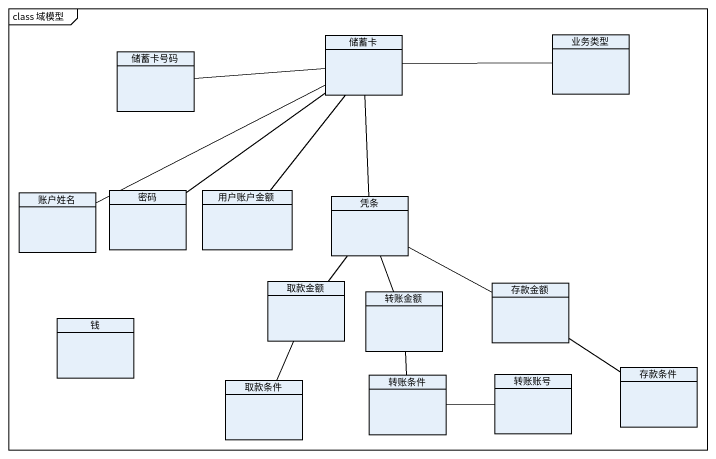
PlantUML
@startuml
mainframe class 域模型
hide circle
hide empty members
class 储蓄卡
class 业务类型
class 储蓄卡号码
class 账户姓名
class 密码
class 用户账户金额
class 凭条
class 取款金额
class 钱
class 转账金额
class 存款金额
class 取款条件
class 转账条件
class 转账账号
class 存款条件
储蓄卡 -right- 业务类型
储蓄卡 -- 密码
储蓄卡 -- 用户账户金额
储蓄卡 -- 凭条
储蓄卡号码 -right- 储蓄卡
账户姓名 -right- 储蓄卡
凭条 -- 取款金额
凭条 -- 转账金额
凭条 -right- 存款金额
转账金额 -- 转账条件
存款金额 -- 存款条件
取款条件 -up- 取款金额
转账条件 -right- 转账账号
@enduml
